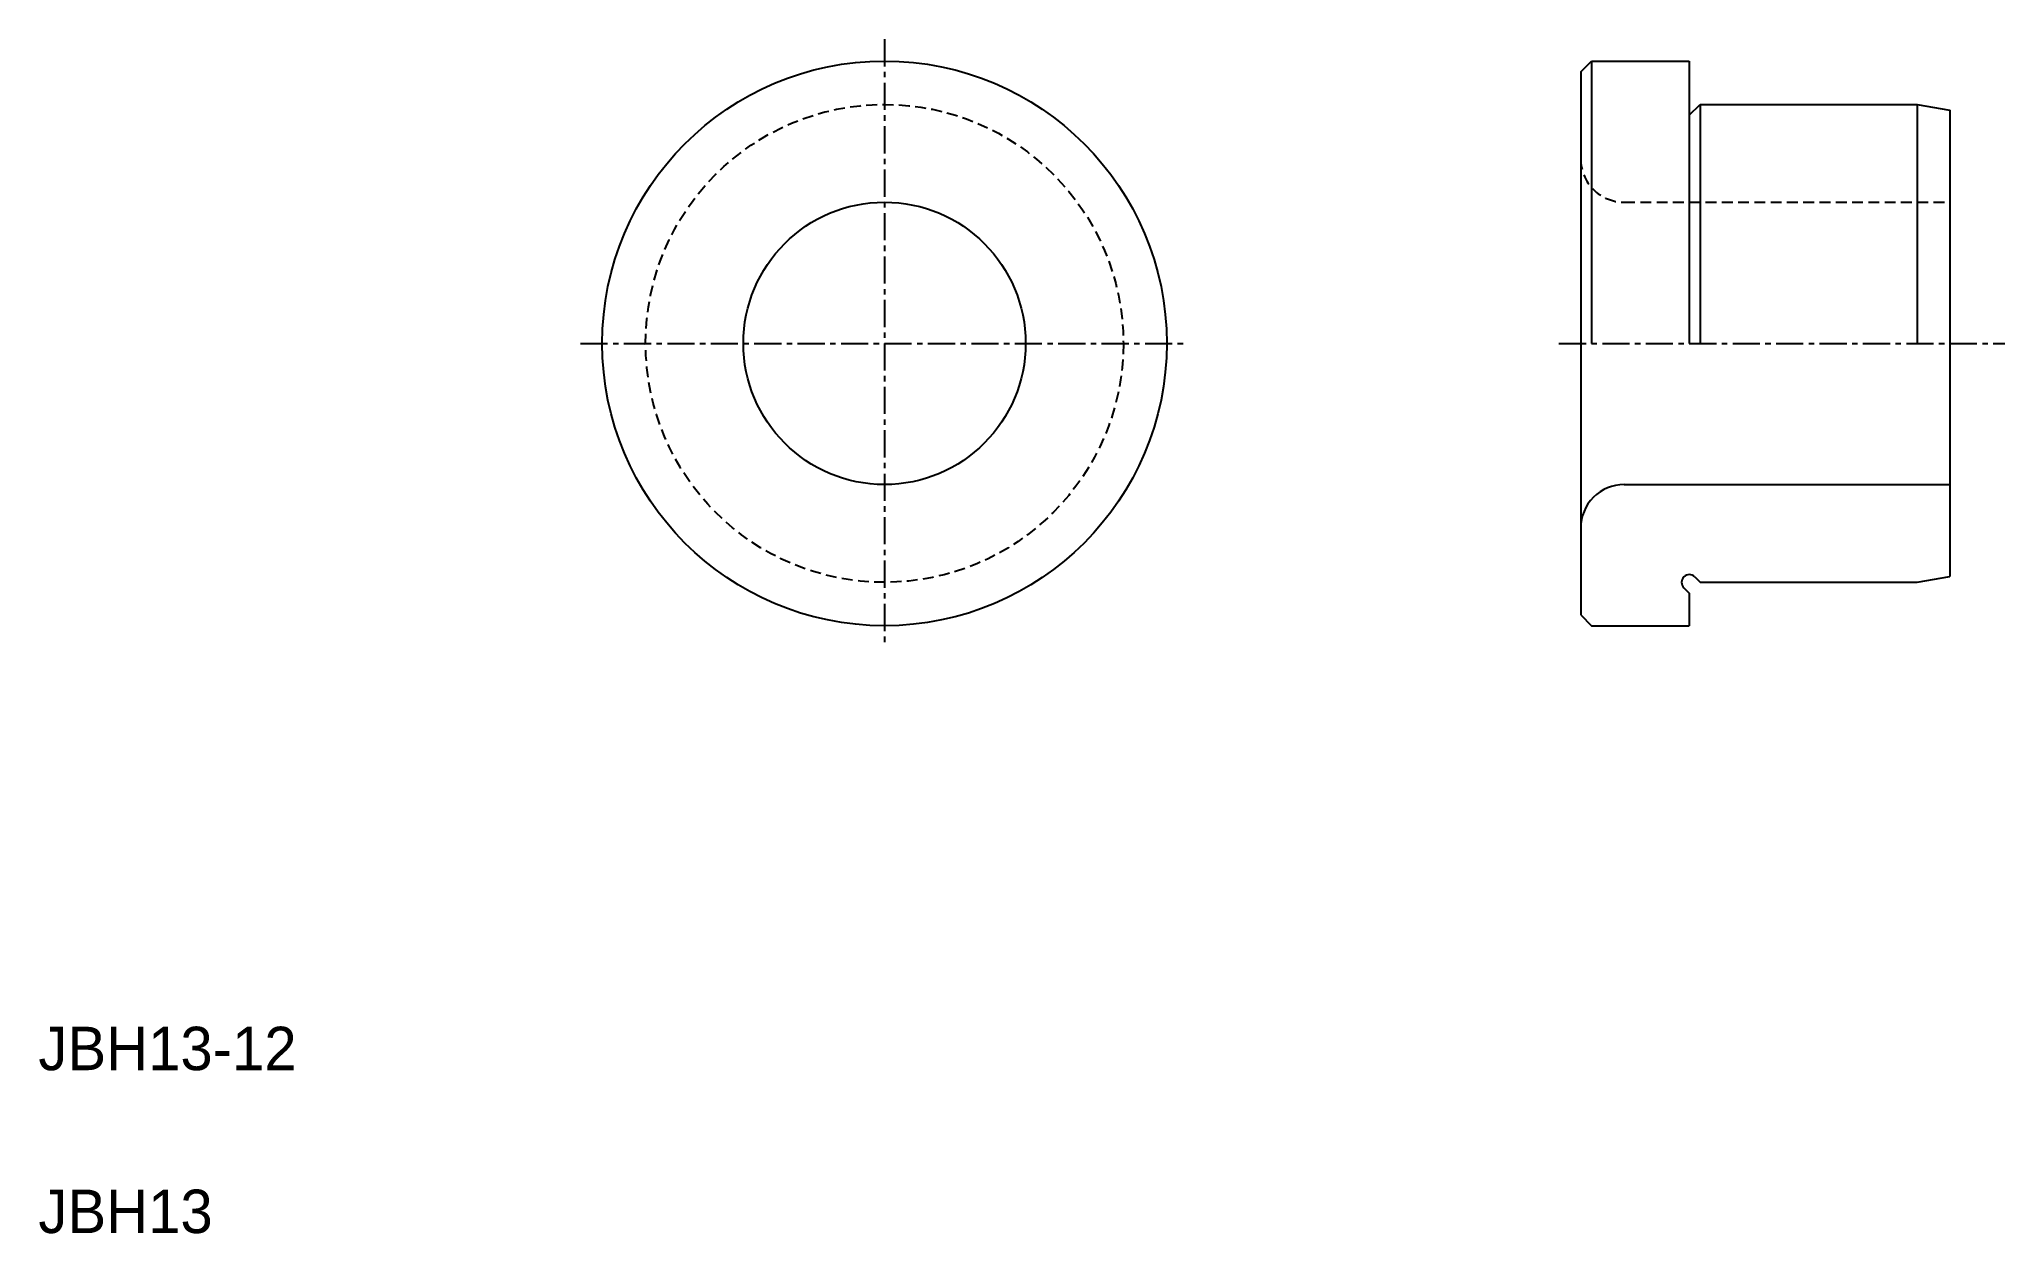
# Model space of a CAD drawing. Extents: x 10 to 100.6, y 10 to 65.
import ezdxf

# ---------------------------------------------------------------- set-up
doc = ezdxf.new("R2010")
doc.units = 0
doc.linetypes.add('CENTER', pattern=[2, 1.25, -0.25, 0.25, -0.25])
doc.linetypes.add('DASHED', pattern=[0.75, 0.5, -0.25])
doc.layers.get('0').update_dxf_attribs({"linetype": 'CONTINUOUS'})
doc.layers.add('CENTER', color=1, linetype='CENTER')

msp = doc.modelspace()

# ---------------------------------------------------------------- linework, layer by layer
at = {"color": 7, "linetype": 'CONTINUOUS'}
for p, q in [((81.029, 63.465), (81.529, 63.965)), ((81.029, 63.465), (81.029, 38.465)), ((81.529, 63.965), (81.529, 50.965)), ((81.529, 63.965), (86.029, 63.965)), ((86.029, 63.965), (86.029, 50.965)), ((86.029, 61.465), (86.529, 61.965)), ((86.529, 61.965), (86.529, 50.965)), ((86.529, 61.965), (96.529, 61.965)), ((96.529, 61.965), (96.529, 50.965)), ((96.529, 61.965), (98.029, 61.7)), ((98.029, 61.7), (98.029, 40.229)), ((86.029, 60.715), (86.029, 60.715)), ((86.029, 57.465), (86.029, 57.465)), ((83.029, 44.465), (98.029, 44.465)), ((86.279, 40.215), (86.529, 39.965)), ((86.529, 39.965), (96.529, 39.965)), ((96.529, 39.965), (98.029, 40.229)), ((85.779, 39.715), (86.029, 39.465)), ((86.029, 39.465), (86.029, 37.965)), ((81.029, 38.465), (81.529, 37.965)), ((81.529, 37.965), (86.029, 37.965))]:
    msp.add_line(p, q, dxfattribs=at)
at = {"color": 3, "linetype": 'DASHED'}
msp.add_line((83.029, 57.465), (98.029, 57.465), dxfattribs=at)
at = {"color": 7, "linetype": 'CONTINUOUS'}
for radius in [13, 6.5]:
    msp.add_circle((48.966, 50.965), radius, dxfattribs=at)
at = {"color": 3, "linetype": 'DASHED'}
msp.add_circle((48.966, 50.965), 11, dxfattribs=at)
msp.add_arc((83.029, 59.465), 2, 179.99999, 270, dxfattribs=at)
at = {"color": 7, "linetype": 'CONTINUOUS'}
for centre, radius, start, end in [((83.029, 42.465), 2, 90, 180.00001), ((86.029, 39.965), 0.354, 45, 225)]:
    msp.add_arc(centre, radius, start, end, dxfattribs=at)
at = {"layer": 'CENTER', "color": 1, "linetype": 'CENTER'}
for p, q in [((48.966, 64.965), (48.966, 36.965)), ((34.966, 50.965), (62.966, 50.965)), ((80.029, 50.965), (100.556, 50.965))]:
    msp.add_line(p, q, dxfattribs=at)

# ---------------------------------------------------------------- texts
at = {"color": 7, "linetype": 'CONTINUOUS'}
for s, p in [('JBH13-12', (10, 17.5)), ('JBH13', (10, 10))]:
    msp.add_text(s, height=2, dxfattribs=at).set_placement(p)

doc.saveas('drawing.dxf')
